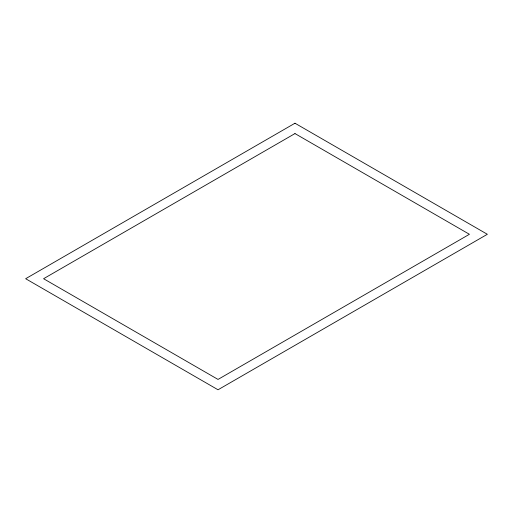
<?xml version="1.0" encoding="UTF-8"?>
<svg xmlns="http://www.w3.org/2000/svg" width="513" height="513" viewBox="0 0 513 513"><rect width="100%" height="100%" fill="white"/><g stroke="black" fill="none" stroke-linecap="round" stroke-linejoin="round"><path stroke-width="0.77" d="M294.975 123.223L25.65 278.713L218.025 389.777L487.35 234.287L294.975 123.223M294.975 133.572L43.579 278.713L218.025 379.428L469.421 234.287L294.975 133.572"/></g></svg>
